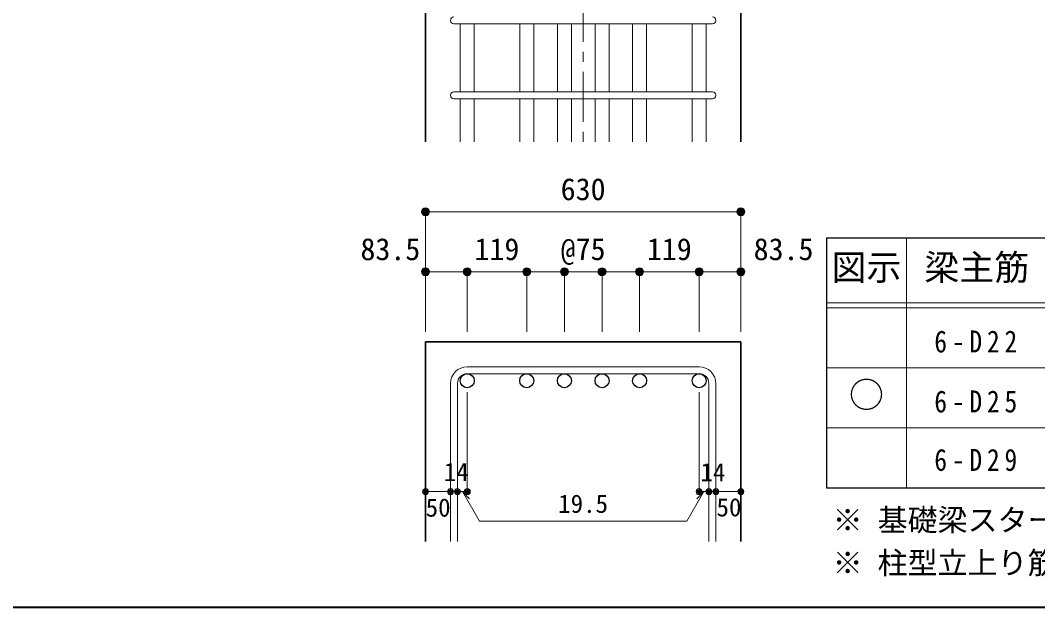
# Model space of a CAD drawing. Units: millimetres at full size, sheet at 1:20. Extents: x -3982 to 3969, y -2797 to 2801.
# Drawn here: x -648 to 1388, y -2797 to -1622 of the extents above; entities that cross this region are included whole.
import ezdxf
from ezdxf.enums import TextEntityAlignment as Align

# ---------------------------------------------------------------- set-up
doc = ezdxf.new("R2010")
doc.units = ezdxf.units.MM
doc.header["$LTSCALE"] = 20
doc.header["$PDMODE"] = 32
doc.header["$PDSIZE"] = 12
doc.linetypes.add('CHAIN1', pattern=[8, 5, -1, 1, -1])
for name, color, linetype, lineweight in [('6-1_躯体線', 2, 'Continuous', 35), ('6-5_梁主筋', 7, 'Continuous', 18), ('6-6_S.T.P.', 7, 'Continuous', 18), ('6-7_文字', 7, 'Continuous', 18), ('6-D_寸法', 4, 'Continuous', 9), ('6-E_枠', 7, 'Continuous', 18), ('F-0_枠', 6, 'Continuous', 40)]:
    doc.layers.add(name, color=color, linetype=linetype, lineweight=lineweight)
doc.styles.add('ＭＳ ゴシック', font='')
doc.styles.get('ＭＳ ゴシック').set_extended_font_data('MS Gothic')

msp = doc.modelspace()

# ---------------------------------------------------------------- linework, layer by layer
at = {"layer": '6-1_躯体線'}
for p, q in [((793.79, -1864.67), (793.79, -1464.67)), ((162.79, -2264.67), (162.79, -2664.67)), ((162.79, -2264.67), (793.79, -2264.67)), ((793.79, -2264.67), (793.79, -2664.67))]:
    msp.add_line(p, q, dxfattribs=at)
msp.add_lwpolyline([(162.79, -1864.67), (162.79, -1464.67), (128.29, -1464.67)], dxfattribs=at)
at = {"layer": '6-5_梁主筋'}
for p, q in [((232.29, -1628.67), (232.29, -1764.67)), ((260.29, -1628.67), (260.29, -1764.67)), ((351.29, -1628.67), (351.29, -1764.67)), ((379.29, -1628.67), (379.29, -1764.67)), ((426.62, -1628.67), (426.62, -1764.67)), ((454.62, -1628.67), (454.62, -1764.67)), ((501.96, -1628.67), (501.96, -1764.67)), ((529.96, -1628.67), (529.96, -1764.67)), ((577.29, -1628.67), (577.29, -1764.67)), ((605.29, -1628.67), (605.29, -1764.67)), ((696.29, -1628.67), (696.29, -1764.67)), ((724.29, -1628.67), (724.29, -1764.67)), ((232.29, -1778.67), (232.29, -1864.67)), ((260.29, -1778.67), (260.29, -1864.67)), ((351.29, -1778.67), (351.29, -1864.67)), ((379.29, -1778.67), (379.29, -1864.67)), ((426.62, -1778.67), (426.62, -1864.67)), ((454.62, -1778.67), (454.62, -1864.67)), ((501.96, -1778.67), (501.96, -1864.67)), ((529.96, -1778.67), (529.96, -1864.67)), ((577.29, -1778.67), (577.29, -1864.67)), ((605.29, -1778.67), (605.29, -1864.67)), ((696.29, -1778.67), (696.29, -1864.67)), ((724.29, -1778.67), (724.29, -1864.67))]:
    msp.add_line(p, q, dxfattribs=at)
at = {"layer": '6-5_梁主筋', "color": 3, "lineweight": 25}
for centre in [(246.29, -2342.67), (365.29, -2342.67), (440.62, -2342.67), (515.96, -2342.67), (591.29, -2342.67), (710.29, -2342.67)]:
    msp.add_circle(centre, 14, dxfattribs=at)
at = {"layer": '6-6_S.T.P.'}
for p, q in [((219.79, -1628.67), (736.4, -1628.67)), ((219.79, -1764.67), (736.4, -1764.67)), ((219.79, -1778.67), (736.4, -1778.67)), ((710.29, -2314.67), (246.29, -2314.67)), ((710.29, -2328.67), (246.29, -2328.67)), ((212.79, -2348.17), (212.79, -2664.67)), ((226.79, -2348.17), (226.79, -2664.67)), ((729.79, -2348.17), (729.79, -2664.67)), ((743.79, -2348.17), (743.79, -2664.67))]:
    msp.add_line(p, q, dxfattribs=at)
for centre, radius, start, end in [((219.79, -1621.67), 7, 90, 270), ((736.79, -1621.67), 7, 270, 90), ((219.79, -1771.67), 7, 90, 270), ((736.79, -1771.67), 7, 270, 90), ((246.29, -2348.17), 33.5, 90, 180), ((710.29, -2348.17), 33.5, 0, 90), ((246.29, -2348.17), 19.5, 90, 180), ((710.29, -2348.17), 19.5, 0, 90)]:
    msp.add_arc(centre, radius, start, end, dxfattribs=at)
at = {"layer": '6-D_寸法', "linetype": 'CHAIN1'}
msp.add_line((478.29, -764.67), (478.29, -1864.67), dxfattribs=at)
at = {"layer": '6-D_寸法'}
for p, q in [((162.79, -2004.67), (162.79, -2124.67)), ((162.79, -2004.67), (793.79, -2004.67)), ((793.79, -2004.67), (793.79, -2124.67)), ((162.79, -2124.67), (162.79, -2244.67)), ((162.79, -2124.67), (246.29, -2124.67)), ((246.29, -2124.67), (246.29, -2244.67)), ((246.29, -2124.67), (365.29, -2124.67)), ((365.29, -2124.67), (365.29, -2244.67)), ((365.29, -2124.67), (440.62, -2124.67)), ((440.62, -2124.67), (440.62, -2244.67)), ((440.62, -2124.67), (515.96, -2124.67)), ((515.96, -2124.67), (515.96, -2244.67)), ((515.96, -2124.67), (591.29, -2124.67)), ((591.29, -2124.67), (591.29, -2244.67)), ((591.29, -2124.67), (710.29, -2124.67)), ((710.29, -2124.67), (710.29, -2244.67)), ((710.29, -2124.67), (793.79, -2124.67)), ((793.79, -2124.67), (793.79, -2244.67)), ((246.29, -2564.67), (246.29, -2365.34)), ((710.29, -2564.67), (710.29, -2365.34)), ((162.79, -2564.67), (212.79, -2564.67)), ((212.79, -2564.67), (246.29, -2564.67)), ((236.54, -2564.67), (250.68, -2578.81)), ((236.54, -2564.67), (270.76, -2623.95)), ((720.04, -2564.67), (685.82, -2623.95)), ((720.04, -2564.67), (705.9, -2578.81)), ((710.29, -2564.67), (793.79, -2564.67)), ((729.79, -2564.67), (743.79, -2564.67)), ((270.76, -2623.95), (685.82, -2623.95))]:
    msp.add_line(p, q, dxfattribs=at)
for centre, radius in [((162.79, -2004.67), 8), ((162.79, -2004.67), 7.2), ((162.79, -2004.67), 6.4), ((162.79, -2004.67), 5.6), ((162.79, -2004.67), 4.8), ((162.79, -2004.67), 4), ((162.79, -2004.67), 3.2), ((162.79, -2004.67), 2.4), ((162.79, -2004.67), 1.6), ((162.79, -2004.67), 0.8), ((793.79, -2004.67), 8), ((793.79, -2004.67), 7.2), ((793.79, -2004.67), 6.4), ((793.79, -2004.67), 5.6), ((793.79, -2004.67), 4.8), ((793.79, -2004.67), 4), ((793.79, -2004.67), 3.2), ((793.79, -2004.67), 2.4), ((793.79, -2004.67), 1.6), ((793.79, -2004.67), 0.8), ((162.79, -2124.67), 8), ((246.29, -2124.67), 8), ((365.29, -2124.67), 8), ((440.62, -2124.67), 8), ((515.96, -2124.67), 8), ((591.29, -2124.67), 8), ((710.29, -2124.67), 8), ((793.79, -2124.67), 8), ((162.79, -2124.67), 7.2), ((162.79, -2124.67), 6.4), ((162.79, -2124.67), 5.6), ((162.79, -2124.67), 4.8), ((162.79, -2124.67), 4), ((162.79, -2124.67), 3.2), ((162.79, -2124.67), 2.4), ((162.79, -2124.67), 1.6), ((162.79, -2124.67), 0.8), ((246.29, -2124.67), 7.2), ((246.29, -2124.67), 6.4), ((246.29, -2124.67), 5.6), ((246.29, -2124.67), 4.8), ((246.29, -2124.67), 4), ((246.29, -2124.67), 3.2), ((246.29, -2124.67), 2.4), ((246.29, -2124.67), 1.6), ((246.29, -2124.67), 0.8), ((365.29, -2124.67), 7.2), ((365.29, -2124.67), 6.4), ((365.29, -2124.67), 5.6), ((365.29, -2124.67), 4.8), ((365.29, -2124.67), 4), ((365.29, -2124.67), 3.2), ((365.29, -2124.67), 2.4), ((365.29, -2124.67), 1.6), ((365.29, -2124.67), 0.8), ((440.62, -2124.67), 7.2), ((440.62, -2124.67), 6.4), ((440.62, -2124.67), 5.6), ((440.62, -2124.67), 4.8), ((440.62, -2124.67), 4), ((440.62, -2124.67), 3.2), ((440.62, -2124.67), 2.4), ((440.62, -2124.67), 1.6), ((440.62, -2124.67), 0.8), ((515.96, -2124.67), 7.2), ((515.96, -2124.67), 6.4), ((515.96, -2124.67), 5.6), ((515.96, -2124.67), 4.8), ((515.96, -2124.67), 4), ((515.96, -2124.67), 3.2), ((515.96, -2124.67), 2.4), ((515.96, -2124.67), 1.6), ((515.96, -2124.67), 0.8), ((591.29, -2124.67), 7.2), ((591.29, -2124.67), 6.4), ((591.29, -2124.67), 5.6), ((591.29, -2124.67), 4.8), ((591.29, -2124.67), 4), ((591.29, -2124.67), 3.2), ((591.29, -2124.67), 2.4), ((591.29, -2124.67), 1.6), ((591.29, -2124.67), 0.8), ((710.29, -2124.67), 7.2), ((710.29, -2124.67), 6.4), ((710.29, -2124.67), 5.6), ((710.29, -2124.67), 4.8), ((710.29, -2124.67), 4), ((710.29, -2124.67), 3.2), ((710.29, -2124.67), 2.4), ((710.29, -2124.67), 1.6), ((710.29, -2124.67), 0.8), ((793.79, -2124.67), 7.2), ((793.79, -2124.67), 6.4), ((793.79, -2124.67), 5.6), ((793.79, -2124.67), 4.8), ((793.79, -2124.67), 4), ((793.79, -2124.67), 3.2), ((793.79, -2124.67), 2.4), ((793.79, -2124.67), 1.6), ((793.79, -2124.67), 0.8), ((162.79, -2564.67), 4), ((162.79, -2564.67), 3.6), ((162.79, -2564.67), 3.2), ((162.79, -2564.67), 2.8), ((162.79, -2564.67), 2.4), ((162.79, -2564.67), 2), ((162.79, -2564.67), 1.6), ((162.79, -2564.67), 1.2), ((162.79, -2564.67), 0.8), ((162.79, -2564.67), 0.4), ((212.79, -2564.67), 4), ((212.79, -2564.67), 3.6), ((212.79, -2564.67), 3.2), ((212.79, -2564.67), 2.8), ((212.79, -2564.67), 2.4), ((212.79, -2564.67), 2), ((212.79, -2564.67), 1.6), ((212.79, -2564.67), 1.2), ((212.79, -2564.67), 0.8), ((212.79, -2564.67), 0.4), ((226.79, -2564.67), 4), ((226.79, -2564.67), 3.6), ((226.79, -2564.67), 3.2), ((226.79, -2564.67), 2.8), ((226.79, -2564.67), 2.4), ((226.79, -2564.67), 2), ((226.79, -2564.67), 1.6), ((226.79, -2564.67), 1.2), ((226.79, -2564.67), 0.8), ((226.79, -2564.67), 0.4), ((246.29, -2564.67), 4), ((246.29, -2564.67), 3.6), ((246.29, -2564.67), 3.2), ((246.29, -2564.67), 2.8), ((246.29, -2564.67), 2.4), ((246.29, -2564.67), 2), ((246.29, -2564.67), 1.6), ((246.29, -2564.67), 1.2), ((246.29, -2564.67), 0.8), ((246.29, -2564.67), 0.4), ((710.29, -2564.67), 4), ((710.29, -2564.67), 3.6), ((710.29, -2564.67), 3.2), ((710.29, -2564.67), 2.8), ((710.29, -2564.67), 2.4), ((710.29, -2564.67), 2), ((710.29, -2564.67), 1.6), ((710.29, -2564.67), 1.2), ((710.29, -2564.67), 0.8), ((710.29, -2564.67), 0.4), ((729.79, -2564.67), 4), ((729.79, -2564.67), 3.6), ((729.79, -2564.67), 3.2), ((729.79, -2564.67), 2.8), ((729.79, -2564.67), 2.4), ((729.79, -2564.67), 2), ((729.79, -2564.67), 1.6), ((729.79, -2564.67), 1.2), ((729.79, -2564.67), 0.8), ((729.79, -2564.67), 0.4), ((743.79, -2564.67), 4), ((743.79, -2564.67), 3.6), ((743.79, -2564.67), 3.2), ((743.79, -2564.67), 2.8), ((743.79, -2564.67), 2.4), ((743.79, -2564.67), 2), ((743.79, -2564.67), 1.6), ((743.79, -2564.67), 1.2), ((743.79, -2564.67), 0.8), ((743.79, -2564.67), 0.4), ((793.79, -2564.67), 4), ((793.79, -2564.67), 3.6), ((793.79, -2564.67), 3.2), ((793.79, -2564.67), 2.8), ((793.79, -2564.67), 2.4), ((793.79, -2564.67), 2), ((793.79, -2564.67), 1.6), ((793.79, -2564.67), 1.2), ((793.79, -2564.67), 0.8), ((793.79, -2564.67), 0.4)]:
    msp.add_circle(centre, radius, dxfattribs=at)
at = {"layer": '6-D_寸法', "color": 7}
for p in [(162.79, -2004.67), (793.79, -2004.67), (162.79, -2124.67), (246.29, -2124.67), (365.29, -2124.67), (440.62, -2124.67), (515.96, -2124.67), (591.29, -2124.67), (710.29, -2124.67), (793.79, -2124.67), (162.79, -2564.67), (212.79, -2564.67), (226.79, -2564.67), (246.29, -2564.67), (710.29, -2564.67), (729.79, -2564.67), (743.79, -2564.67), (793.79, -2564.67)]:
    msp.add_point(p, dxfattribs=at)
at = {"layer": '6-E_枠', "color": 3, "lineweight": 25}
for p, q in [((965.14, -2056.95), (965.14, -2556.95)), ((965.14, -2056.95), (2406.83, -2056.95)), ((965.14, -2556.95), (2406.83, -2556.95))]:
    msp.add_line(p, q, dxfattribs=at)
at = {"layer": '6-E_枠'}
for p, q in [((1125.14, -2056.95), (1125.14, -2556.95)), ((965.14, -2186.95), (2406.83, -2186.95)), ((965.14, -2196.95), (2406.83, -2196.95)), ((965.14, -2316.95), (2406.83, -2316.95)), ((965.14, -2436.95), (2406.83, -2436.95))]:
    msp.add_line(p, q, dxfattribs=at)
at = {"layer": 'F-0_枠'}
msp.add_line((3969.4, -2796.83), (-3981.92, -2796.83), dxfattribs=at)

# ---------------------------------------------------------------- texts
at = {"layer": '6-7_文字', "color": 2, "style": 'ＭＳ ゴシック'}
for s, p in [('図示', (975.14, -2156.95)), ('梁主筋', (1160.98, -2156.95)), ('○', (1010.14, -2411.95))]:
    msp.add_text(s, height=51.32, dxfattribs=at).set_placement(p, align=Align.BOTTOM_LEFT)
at = {"layer": '6-7_文字', "style": 'ＭＳ ゴシック'}
for s, p in [('※ 基礎梁スターラップ     D13 @300', (977.51, -2656.67)), ('※ 柱型立上り筋●は引張側領域時', (977.51, -2742.34))]:
    msp.add_text(s, height=43.99, dxfattribs=at).set_placement(p, align=Align.BOTTOM_LEFT)
at = {"layer": '6-7_文字', "char_height": 43.99, "attachment_point": 7, "style": 'ＭＳ ゴシック'}
for s, insert in [('\\T1.38;\\W0.85;6-D22', (1180.98, -2286.95)), ('\\T1.38;\\W0.85;6-D25', (1180.98, -2406.95)), ('\\T1.38;\\W0.85;6-D29', (1180.98, -2523.82))]:
    msp.add_mtext(s, dxfattribs=dict(at, insert=insert))
at = {"layer": '6-D_寸法', "style": 'ＭＳ ゴシック'}
for s, height, p in [('630', 43.99, (433.29, -1994.67)), ('83.5', 43.99, (32.61, -2114.67)), ('119', 43.99, (260.79, -2114.67)), ('@75', 43.99, (433.29, -2114.67)), ('119', 43.99, (605.79, -2114.67)), ('83.5', 43.99, (819.42, -2114.67)), ('14', 36.66, (199.48, -2554.6)), ('14', 36.66, (712.96, -2555.15)), ('50', 36.66, (163.1, -2625.8)), ('19.5', 36.66, (428.29, -2618.14)), ('50', 36.66, (745.1, -2625.25))]:
    msp.add_text(s, height=height, dxfattribs=at).set_placement(p, align=Align.BOTTOM_LEFT)

doc.saveas('drawing.dxf')
